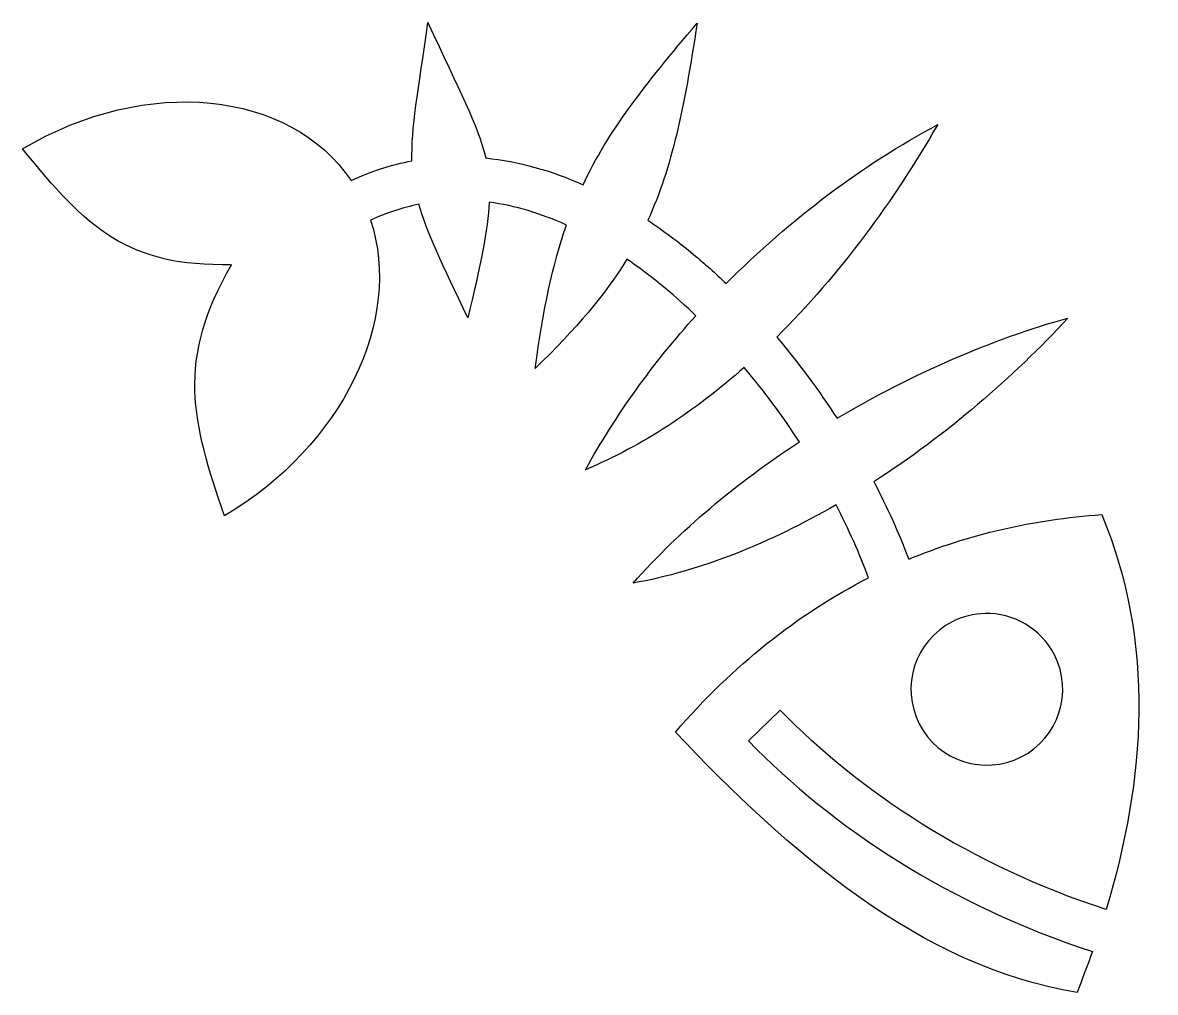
# Model space of a CAD drawing. Header units: centimetres. Extents: x -10 to 10.2, y -8.7 to 8.6.
import ezdxf

# ---------------------------------------------------------------- set-up
doc = ezdxf.new("R2010")
doc.units = ezdxf.units.CM
doc.header["$MEASUREMENT"] = 0
doc.layers.add('Layer 1', color=7, linetype='Continuous')

msp = doc.modelspace()

# ---------------------------------------------------------------- linework, layer by layer
at = {"layer": 'Layer 1'}
for points, knots in [([(-2.76597, 8.60353), (-2.93903, 7.37868), (-3.06663, 6.71301), (-3.04934, 6.13544), (-3.04934, 6.13544), (-3.41367, 6.067), (-3.77661, 5.95074), (-4.13517, 5.78228), (-4.13517, 5.78228), (-5.22083, 7.39647), (-7.77975, 7.66601), (-9.99905, 6.35155), (-9.99905, 6.35155), (-8.85545, 4.92467), (-8.12131, 4.24062), (-6.26853, 4.28136), (-6.26853, 4.28136), (-7.26538, 2.57609), (-6.9743, 1.47854), (-6.399, -0.20552), (-6.399, -0.20552), (-4.28162, 1.04856), (-3.20199, 3.31268), (-3.78855, 5.07475), (-3.78855, 5.07475), (-3.50337, 5.20783), (-3.21557, 5.30132), (-2.92537, 5.35938), (-2.92537, 5.35938), (-2.78436, 4.86348), (-2.51233, 4.27904), (-2.05038, 3.33397), (-2.05038, 3.33397), (-1.82293, 4.28764), (-1.69448, 4.90127), (-1.6696, 5.39624), (-1.6696, 5.39624), (-1.20769, 5.33501), (-0.74696, 5.19468), (-0.29121, 4.98902), (-0.29121, 4.98902), (-0.53789, 4.28566), (-0.71129, 3.47688), (-0.84994, 2.42993), (-0.84994, 2.42993), (-0.1179, 3.13717), (0.40148, 3.74928), (0.78803, 4.37758), (0.78803, 4.37758), (1.01945, 4.2192), (1.248, 4.04555), (1.47326, 3.85837), (1.47326, 3.85837), (1.65838, 3.70454), (1.8397, 3.54148), (2.01748, 3.37078), (2.01748, 3.37078), (1.26002, 2.52763), (0.58955, 1.60268), (0.04874, 0.62067), (0.04874, 0.62067), (1.06773, 1.0472), (2.0152, 1.68119), (2.88057, 2.4457), (2.88057, 2.4457), (3.23465, 2.02474), (3.56572, 1.57843), (3.86494, 1.11741), (3.86494, 1.11741), (2.75466, 0.38883), (1.72905, -0.4633), (0.89737, -1.40609), (0.89737, -1.40609), (2.11054, -1.18909), (3.34606, -0.68544), (4.51994, -0.00797), (4.51994, -0.00797), (4.74571, -0.44357), (4.94035, -0.88118), (5.09975, -1.31121), (5.09975, -1.31121), (3.83113, -1.95849), (2.68205, -2.87581), (1.65252, -4.06394), (1.65252, -4.06394), (3.66478, -6.19785), (6.02184, -8.25712), (8.82107, -8.71296), (8.82107, -8.71296), (8.91721, -8.47092), (9.00872, -8.22794), (9.09516, -7.98295), (9.09516, -7.98295), (6.55003, -7.15532), (4.47102, -5.77896), (2.95706, -4.22342), (2.95706, -4.22342), (2.95706, -4.22342), (3.52236, -3.67397), (3.52236, -3.67397), (3.52236, -3.67397), (4.94688, -5.13749), (6.91941, -6.44592), (9.34027, -7.23316), (9.34027, -7.23316), (10.04582, -4.90389), (10.21918, -2.48302), (9.26251, -0.18196), (9.26251, -0.18196), (8.03416, -0.26756), (6.8858, -0.53373), (5.81654, -0.97919), (5.81654, -0.97919), (5.64382, -0.51872), (5.43551, -0.05402), (5.19595, 0.40582), (5.19595, 0.40582), (6.48789, 1.24041), (7.68209, 2.26779), (8.6576, 3.32861), (8.6576, 3.32861), (7.31371, 2.95319), (5.88101, 2.33665), (4.53703, 1.53774), (4.53703, 1.53774), (4.21128, 2.04093), (3.85024, 2.5286), (3.46048, 2.98731), (3.46048, 2.98731), (4.58624, 4.10417), (5.55479, 5.4325), (6.33575, 6.78369), (6.33575, 6.78369), (5.00126, 6.06873), (3.70046, 5.09684), (2.55906, 3.94397), (2.55906, 3.94397), (2.3693, 4.12529), (2.17533, 4.29936), (1.97664, 4.46453), (1.97664, 4.46453), (1.71296, 4.68368), (1.43967, 4.8876), (1.15964, 5.07335), (1.15964, 5.07335), (1.59363, 6.01951), (1.80785, 7.08071), (2.0399, 8.59172), (2.0399, 8.59172), (1.08872, 7.47891), (0.45207, 6.6584), (0.00403, 5.70979), (0.00403, 5.70979), (-0.56186, 5.95942), (-1.14526, 6.12683), (-1.73413, 6.18684), (-1.73413, 6.18684), (-1.86991, 6.77951), (-2.20797, 7.39478), (-2.76598, 8.60349), (-2.76598, 8.60349), (-2.76598, 8.60349), (-2.76597, 8.60353), (-2.76597, 8.60353)], [0, 0, 0, 0, 0.02380952, 0.02380952, 0.02380952, 0.02380952, 0.04761905, 0.04761905, 0.04761905, 0.04761905, 0.07142857, 0.07142857, 0.07142857, 0.07142857, 0.0952381, 0.0952381, 0.0952381, 0.0952381, 0.11904762, 0.11904762, 0.11904762, 0.11904762, 0.14285714, 0.14285714, 0.14285714, 0.14285714, 0.16666667, 0.16666667, 0.16666667, 0.16666667, 0.19047619, 0.19047619, 0.19047619, 0.19047619, 0.21428571, 0.21428571, 0.21428571, 0.21428571, 0.23809524, 0.23809524, 0.23809524, 0.23809524, 0.26190476, 0.26190476, 0.26190476, 0.26190476, 0.28571429, 0.28571429, 0.28571429, 0.28571429, 0.30952381, 0.30952381, 0.30952381, 0.30952381, 0.33333333, 0.33333333, 0.33333333, 0.33333333, 0.35714286, 0.35714286, 0.35714286, 0.35714286, 0.38095238, 0.38095238, 0.38095238, 0.38095238, 0.4047619, 0.4047619, 0.4047619, 0.4047619, 0.42857143, 0.42857143, 0.42857143, 0.42857143, 0.45238095, 0.45238095, 0.45238095, 0.45238095, 0.47619048, 0.47619048, 0.47619048, 0.47619048, 0.5, 0.5, 0.5, 0.5, 0.52380952, 0.52380952, 0.52380952, 0.52380952, 0.54761905, 0.54761905, 0.54761905, 0.54761905, 0.57142857, 0.57142857, 0.57142857, 0.57142857, 0.5952381, 0.5952381, 0.5952381, 0.5952381, 0.61904762, 0.61904762, 0.61904762, 0.61904762, 0.64285714, 0.64285714, 0.64285714, 0.64285714, 0.66666667, 0.66666667, 0.66666667, 0.66666667, 0.69047619, 0.69047619, 0.69047619, 0.69047619, 0.71428571, 0.71428571, 0.71428571, 0.71428571, 0.73809524, 0.73809524, 0.73809524, 0.73809524, 0.76190476, 0.76190476, 0.76190476, 0.76190476, 0.78571429, 0.78571429, 0.78571429, 0.78571429, 0.80952381, 0.80952381, 0.80952381, 0.80952381, 0.83333333, 0.83333333, 0.83333333, 0.83333333, 0.85714286, 0.85714286, 0.85714286, 0.85714286, 0.88095238, 0.88095238, 0.88095238, 0.88095238, 0.9047619, 0.9047619, 0.9047619, 0.9047619, 0.92857143, 0.92857143, 0.92857143, 0.92857143, 0.95238095, 0.95238095, 0.95238095, 0.95238095, 1, 1, 1, 1]), ([(7.1791, -1.94761), (7.68288, -1.9361), (8.17342, -2.20791), (8.41778, -2.68681), (8.41778, -2.68681), (8.75778, -3.35315), (8.49242, -4.16796), (7.82616, -4.50796), (7.82616, -4.50796), (7.15978, -4.84796), (6.34497, -4.58395), (6.00493, -3.91761), (6.00493, -3.91761), (5.66497, -3.25136), (5.92903, -2.43515), (6.59528, -2.09511), (6.59528, -2.09511), (6.78272, -1.99956), (6.98196, -1.95208), (7.1791, -1.94761)], [0, 0, 0, 0, 0.16666667, 0.16666667, 0.16666667, 0.16666667, 0.33333333, 0.33333333, 0.33333333, 0.33333333, 0.5, 0.5, 0.5, 0.5, 0.66666667, 0.66666667, 0.66666667, 0.66666667, 1, 1, 1, 1])]:
    msp.add_open_spline(points, degree=3, knots=knots, dxfattribs=at)

doc.saveas('drawing.dxf')
